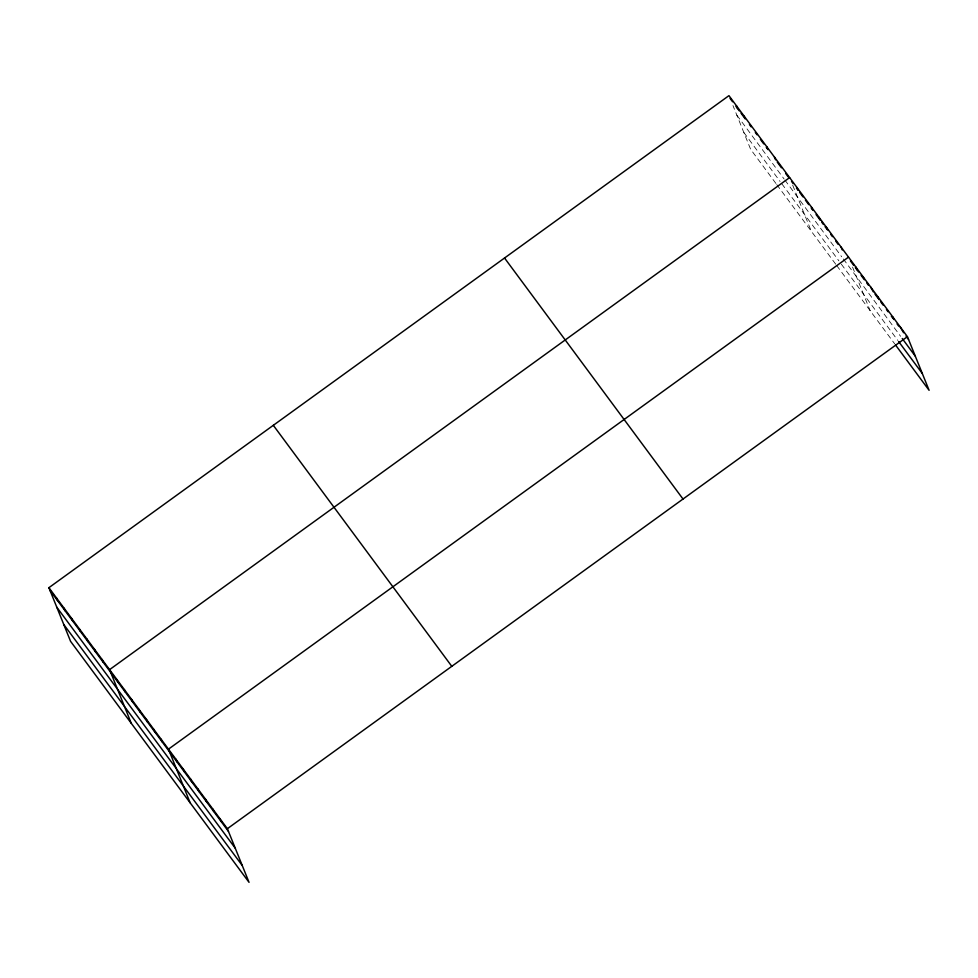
<?xml version="1.0" encoding="UTF-8"?>
<svg xmlns="http://www.w3.org/2000/svg" width="978" height="978" viewBox="0 0 978 978"><rect width="100%" height="100%" fill="white"/><g stroke="black" fill="none" stroke-linecap="round" stroke-linejoin="round"><path stroke-width="0.73" stroke-dasharray="4.89 3.67" d="M736.837 115.172L784.038 178.913M784.882 180.05L841.691 256.774M843.329 258.974L900.591 336.298M743.842 132.495L780.077 181.431M781.764 183.705L838.88 260.833M841.325 264.146L897.767 340.368M775.909 183.448L750.627 149.304L732.962 105.563M776.752 184.585L835.848 264.378M836.667 265.49L894.748 343.914M852.535 267.043L870.2 310.784M792.669 185.111L811.312 231.248"/><path stroke-width="1.47" d="M48.9 587.692L227.373 828.696L249.048 882.352L70.575 641.336L48.9 587.692L728.952 95.648L907.425 336.664L929.1 390.308L895.567 345.026M789.637 177.593L109.585 669.637L131.26 723.28M848.525 257.128L168.473 749.16L190.148 802.816M227.373 828.696L907.425 336.664M730.053 98.362L732.583 101.773M735.957 106.333L739.319 110.881M741.006 113.155L745.224 118.851L744.124 116.137M749.441 124.536L751.116 126.822M755.334 132.507L757.021 134.781M760.395 139.341L763.757 143.888M766.287 147.299L767.975 149.585L766.874 146.859M777.241 162.103L781.459 167.788M785.676 173.485L788.207 176.896M791.544 181.419L793.182 183.619M796.459 188.045L798.097 190.245L796.997 187.531M799.735 192.458L802.999 196.884M805.456 200.197L808.733 204.61M811.178 207.923L812.816 210.136L811.716 207.422M816.092 214.549L820.175 220.074L819.087 217.361M821.813 222.287L823.452 224.5M825.09 226.7L826.728 228.913M830.811 234.439L832.449 236.652M835.725 241.065L838.17 244.378M850.444 260.943L853.721 265.368M855.347 267.581L858.623 271.994M861.08 275.307L863.537 278.62M866.801 283.045L868.44 285.246M873.342 291.884L870.616 286.957M874.98 294.085L878.256 298.51M880.713 301.823L883.158 305.136M886.435 309.549L888.073 311.762M891.349 316.175L892.975 318.388M897.07 323.914L898.709 326.126M903.611 332.752L900.066 326.725M906.068 336.065L908.525 339.378M902.229 338.51L915.31 356.188M898.586 341.469L922.303 373.51M504.538 258.021L683.011 499.037M273.314 425.32L451.787 666.324M50 590.406L228.461 831.422M56.785 607.216L235.258 848.219M63.79 624.526L242.251 865.542M892.694 316.774L893.794 319.5M877.975 296.896L879.075 299.61M863.256 277.006L864.344 279.732M855.884 267.067L856.985 269.781M841.166 247.189L842.266 249.903M826.447 227.299L827.535 230.013M774.466 157.103L775.566 159.817M736.544 105.893L737.632 108.607M220.001 818.757L221.101 821.471M212.642 808.818L213.742 811.532M205.282 798.879L206.382 801.593M197.923 788.928L199.023 791.654M190.563 778.989L191.651 781.703M183.204 769.05L184.292 771.764M175.832 759.111L176.932 761.825M161.113 739.221L162.214 741.935M153.754 729.282L154.842 731.996M146.394 719.343L147.482 722.057M139.023 709.405L140.123 712.118M131.663 699.453L132.763 702.167M124.304 689.514L125.404 692.228M116.944 679.576L118.045 682.289M101.993 659.392L103.093 662.106M94.414 649.147L95.502 651.861M86.822 638.903L87.922 641.617M79.242 628.658L80.343 631.372M71.651 618.414L72.751 621.128M64.071 608.169L65.171 610.883M56.48 597.925L57.58 600.651"/></g></svg>
